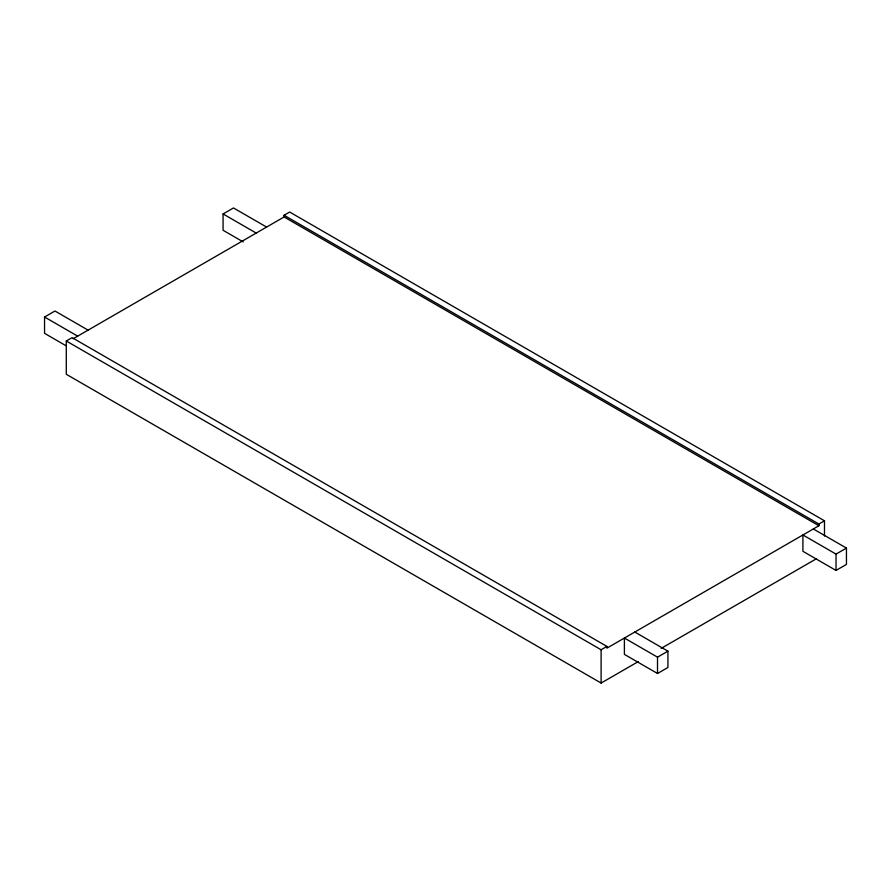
<?xml version="1.0" encoding="UTF-8"?>
<svg xmlns="http://www.w3.org/2000/svg" width="891" height="891" viewBox="0 0 891 891"><rect width="100%" height="100%" fill="white"/><g stroke="black" fill="none" stroke-linecap="round" stroke-linejoin="round"><path stroke-width="1.34" d="M65.845 345.641L44.55 333.345L44.55 317.018L54.964 311.015L88.086 330.138M243.176 241.884L223.073 230.279L223.073 213.951L233.487 207.948L266.609 227.071M638.335 661.567L601.113 683.052L66.29 374.287L66.29 340.997L72.093 337.644L606.916 646.42L606.916 648.147L818.907 525.746L818.907 524.031L284.084 215.254L284.084 216.97L73.207 338.725M284.084 215.254L289.664 212.036L824.487 520.812L824.487 536.059M66.29 340.997L601.113 649.773L606.916 646.42M818.907 524.031L824.487 520.812M661.155 648.392L816.078 558.947M657.513 657.168L667.927 651.165L667.927 667.482L657.513 673.496L624.391 654.373L624.391 638.045L657.513 657.168L657.513 673.496M836.036 554.102L846.45 548.088L846.45 564.415L836.036 570.429L802.914 551.306L802.914 534.979L836.036 554.102L836.036 570.429M284.084 216.97L818.907 525.746M813.327 528.964L846.45 548.088M223.073 213.951L256.196 233.074M634.804 632.042L667.927 651.165M44.55 317.018L77.673 336.152M601.113 649.773L601.113 683.052"/></g></svg>
